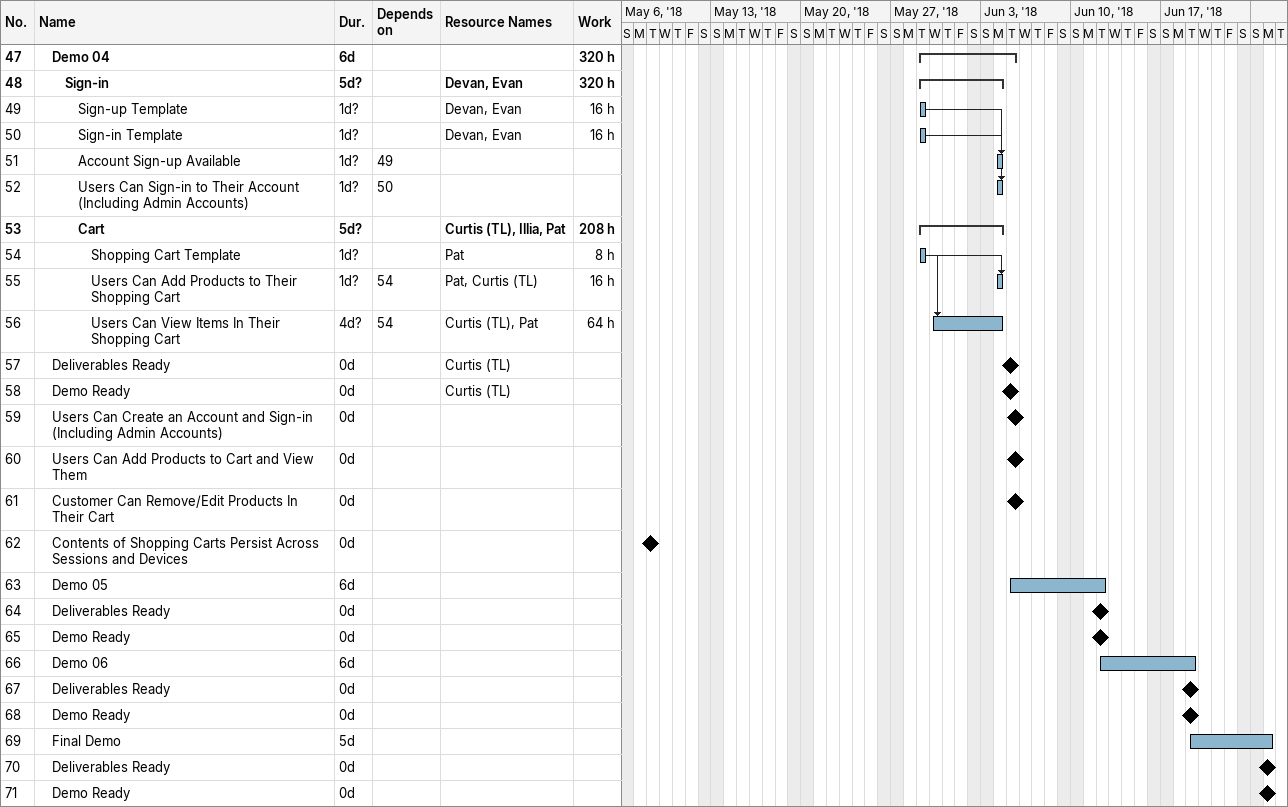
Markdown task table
| ID | Level | Task | Duration | Start | Finish | Predecessors | Resources | Work (h) |
|---|---|---|---|---|---|---|---|---|
| 47 | 2 | **Demo 04** | 6d | 2018-05-29 | 2018-06-05 |  |  | 320 |
| 48 | 3 | **Sign-in** | 5d? | 2018-05-29 | 2018-06-04 |  | Devan, Evan | 320 |
| 49 | 4 | Sign-up Template | 1d? | 2018-05-29 | 2018-05-29 |  | Devan, Evan | 16 |
| 50 | 4 | Sign-in Template | 1d? | 2018-05-29 | 2018-05-29 |  | Devan, Evan | 16 |
| 51 | 4 | Account Sign-up Available | 1d? | 2018-06-04 | 2018-06-04 | 49 |  |  |
| 52 | 4 | Users Can Sign-in to Their Account (Including Admin Accounts) | 1d? | 2018-06-04 | 2018-06-04 | 50 |  |  |
| 53 | 4 | **Cart** | 5d? | 2018-05-29 | 2018-06-04 |  | Curtis (TL), Illia, Pat | 208 |
| 54 | 5 | Shopping Cart Template | 1d? | 2018-05-29 | 2018-05-29 |  | Pat | 8 |
| 55 | 5 | Users Can Add Products to Their Shopping Cart | 1d? | 2018-06-04 | 2018-06-04 | 54 | Pat, Curtis (TL) | 16 |
| 56 | 5 | Users Can View Items In Their Shopping Cart | 4d? | 2018-05-30 | 2018-06-04 | 54 | Curtis (TL), Pat | 64 |
| 57 | 2 | Deliverables Ready | 0d | 2018-06-05 | 2018-06-05 |  | Curtis (TL) |  |
| 58 | 2 | Demo Ready | 0d | 2018-06-05 | 2018-06-05 |  | Curtis (TL) |  |
| 59 | 2 | Users Can Create an Account and Sign-in (Including Admin Accounts) | 0d | 2018-06-05 | 2018-06-05 |  |  |  |
| 60 | 2 | Users Can Add Products to Cart and View Them | 0d | 2018-06-05 | 2018-06-05 |  |  |  |
| 61 | 2 | Customer Can Remove/Edit Products In Their Cart | 0d | 2018-06-05 | 2018-06-05 |  |  |  |
| 62 | 2 | Contents of Shopping Carts Persist Across Sessions and Devices | 0d | 2018-05-08 | 2018-05-08 |  |  |  |
| 63 | 2 | Demo 05 | 6d | 2018-06-05 | 2018-06-12 |  |  |  |
| 64 | 2 | Deliverables Ready | 0d | 2018-06-12 | 2018-06-12 |  |  |  |
| 65 | 2 | Demo Ready | 0d | 2018-06-12 | 2018-06-12 |  |  |  |
| 66 | 2 | Demo 06 | 6d | 2018-06-12 | 2018-06-19 |  |  |  |
| 67 | 2 | Deliverables Ready | 0d | 2018-06-19 | 2018-06-19 |  |  |  |
| 68 | 2 | Demo Ready | 0d | 2018-06-19 | 2018-06-19 |  |  |  |
| 69 | 2 | Final Demo | 5d | 2018-06-19 | 2018-06-25 |  |  |  |
| 70 | 2 | Deliverables Ready | 0d | 2018-06-25 | 2018-06-25 |  |  |  |
| 71 | 2 | Demo Ready | 0d | 2018-06-25 | 2018-06-25 |  |  |  |
